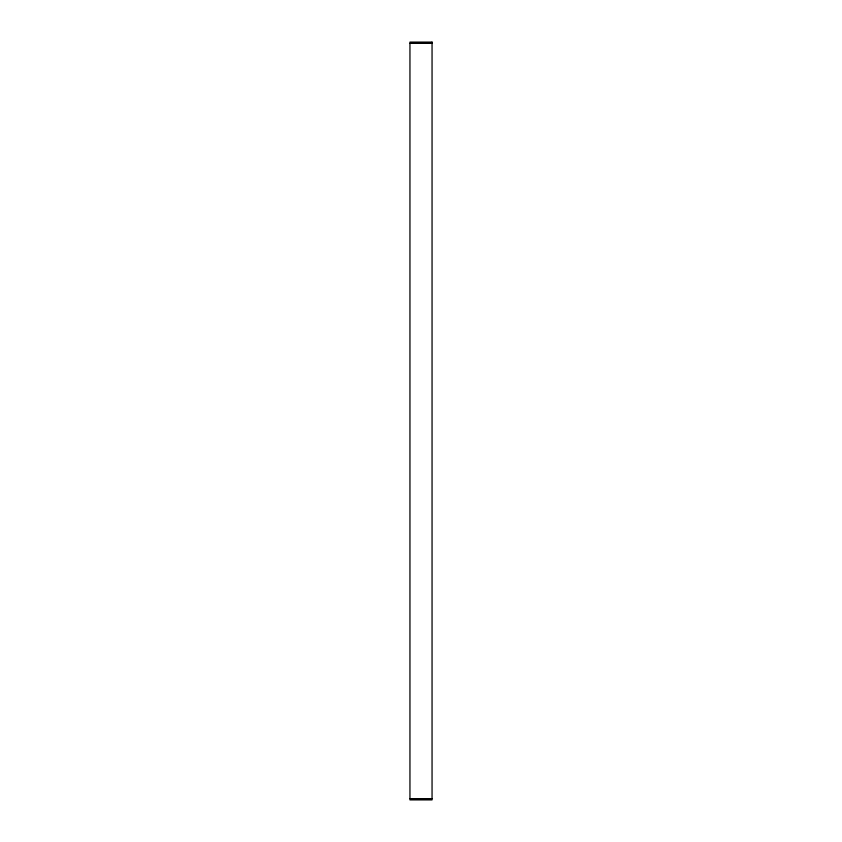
<?xml version="1.0" encoding="UTF-8"?>
<svg xmlns="http://www.w3.org/2000/svg" width="842" height="842" viewBox="0 0 842 842"><rect width="100%" height="100%" fill="white"/><g stroke="black" fill="none" stroke-linecap="round" stroke-linejoin="round"><path stroke-width="1.26" d="M409.949 43.363L432.051 43.363M409.949 798.637L432.051 798.637M432.051 42.1L409.949 42.1L409.949 799.9L432.051 799.9L432.051 42.1"/></g></svg>
